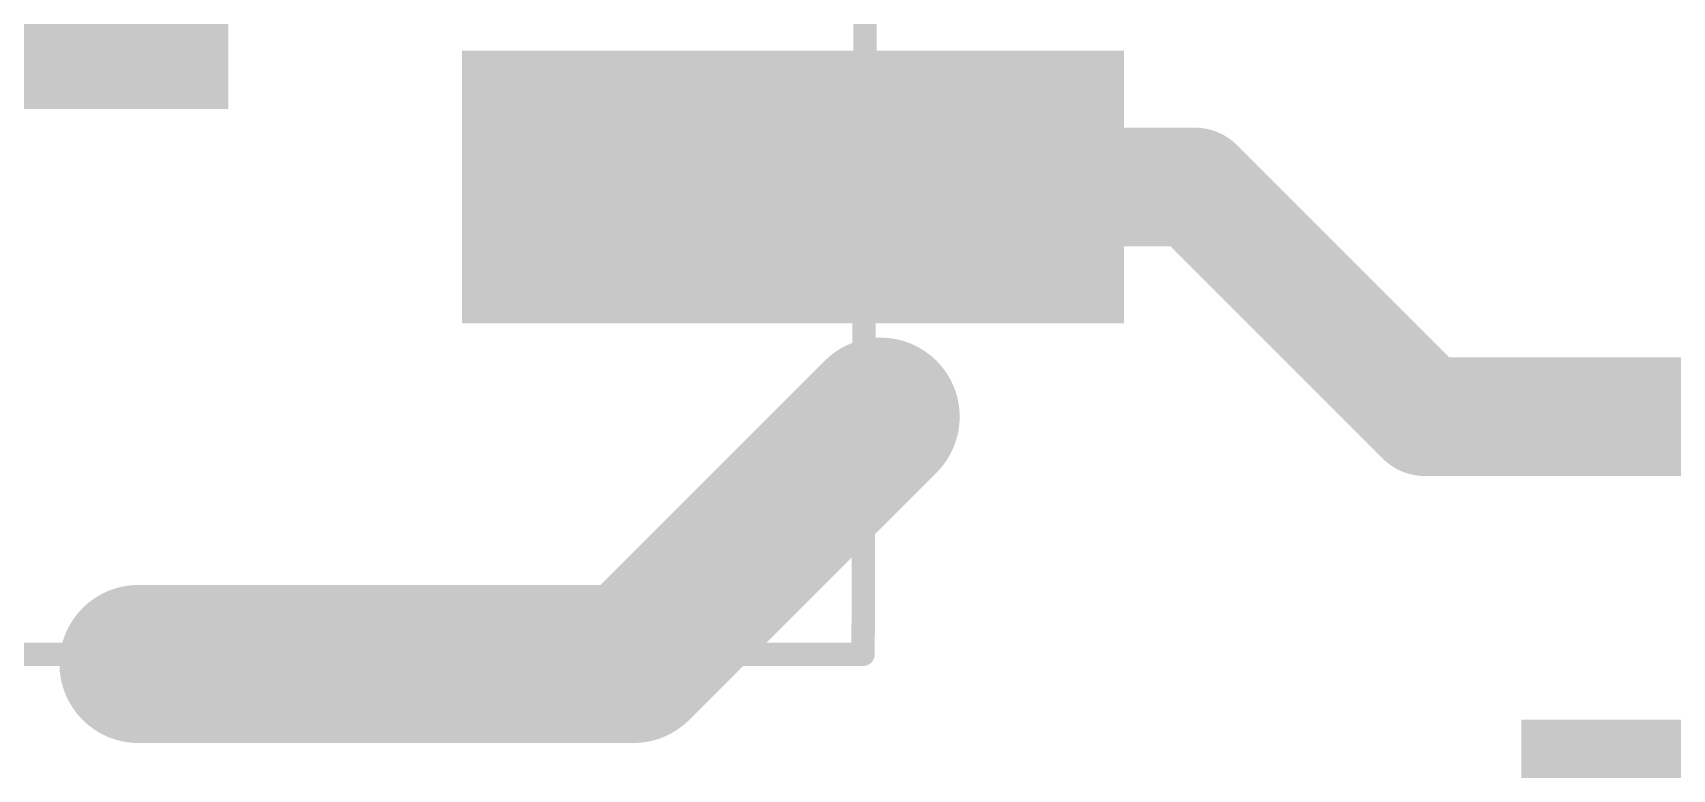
# Model space of a CAD drawing. Extents: x -41 to 66, y -18 to 51.
# Drawn here: x 19.549 to 21.654, y 30.027 to 30.973 of the extents above; entities that cross this region are included whole.
import ezdxf

# ---------------------------------------------------------------- set-up
doc = ezdxf.new("R2010")
doc.units = 0
for name, color, linetype in [('1', 12, 'CONTINUOUS'), ('21', 41, 'CONTINUOUS'), ('51', 53, 'CONTINUOUS')]:
    doc.layers.add(name, color=color, linetype=linetype)

# ---------------------------------------------------------------- blocks, each defined once
blk = doc.blocks.new('RECT')
blk.add_solid([(-0.5, -0.5), (0.5, -0.5), (-0.5, 0.5), (0.5, 0.5)])

msp = doc.modelspace()

# ---------------------------------------------------------------- linework, layer by layer
at = {"layer": '1', "const_width": 0.1524}
for points in [[(20.525, 30.775), (21.041, 30.775)], [(21.041, 30.775), (21.336, 30.48)], [(21.336, 30.48), (22.86, 30.48)]]:
    msp.add_lwpolyline(points, dxfattribs=at)
at = {"layer": '1', "const_width": 0.0762}
for points in [[(20.525, 30.8131, 1), (20.525, 30.7369)], [(21.0679, 30.8019, 1), (21.0141, 30.7481)], [(21.041, 30.7369, 1), (21.041, 30.8131)], [(21.336, 30.5181, 1), (21.336, 30.4419)], [(21.3091, 30.4531, 1), (21.3629, 30.5069)]]:
    msp.add_lwpolyline(points, format="xyb", dxfattribs=at)
at = {"layer": '21', "const_width": 0.2032}
for points in [[(20.6375, 30.48), (20.32, 30.1625)], [(20.32, 30.1625), (19.685, 30.1625)]]:
    msp.add_lwpolyline(points, dxfattribs=at)
at = {"layer": '21', "const_width": 0.1016}
for points in [[(20.6734, 30.4441, 1), (20.6016, 30.5159)], [(19.685, 30.2133, 1), (19.685, 30.1117)], [(20.32, 30.1117, 1), (20.32, 30.2133)], [(20.2841, 30.1984, 1), (20.3559, 30.1266)]]:
    msp.add_lwpolyline(points, format="xyb", dxfattribs=at)
at = {"layer": '51', "const_width": 0.03}
for points in [[(20.625, 33.325), (20.615, 30.175)], [(20.615, 30.175), (17.475, 30.175)]]:
    msp.add_lwpolyline(points, dxfattribs=at)
at = {"layer": '51', "const_width": 0.015}
for points in [[(20.6075, 30.175, 1), (20.6225, 30.175)], [(20.615, 30.1675, 1), (20.615, 30.1825)]]:
    msp.add_lwpolyline(points, format="xyb", dxfattribs=at)

# ---------------------------------------------------------------- block references
at = {"layer": '1', "rotation": 180}
for p, xscale, yscale in [((19.05, 31.75), 1.5, 1.75), ((20.525, 30.775), 0.85, 0.35)]:
    msp.add_blockref('RECT', p, dxfattribs=dict(at, xscale=xscale, yscale=yscale))
at = {"layer": '1', "xscale": 1.1, "rotation": 180}
msp.add_blockref('RECT', (22.01, 29.591), dxfattribs=at)

doc.saveas('drawing.dxf')
